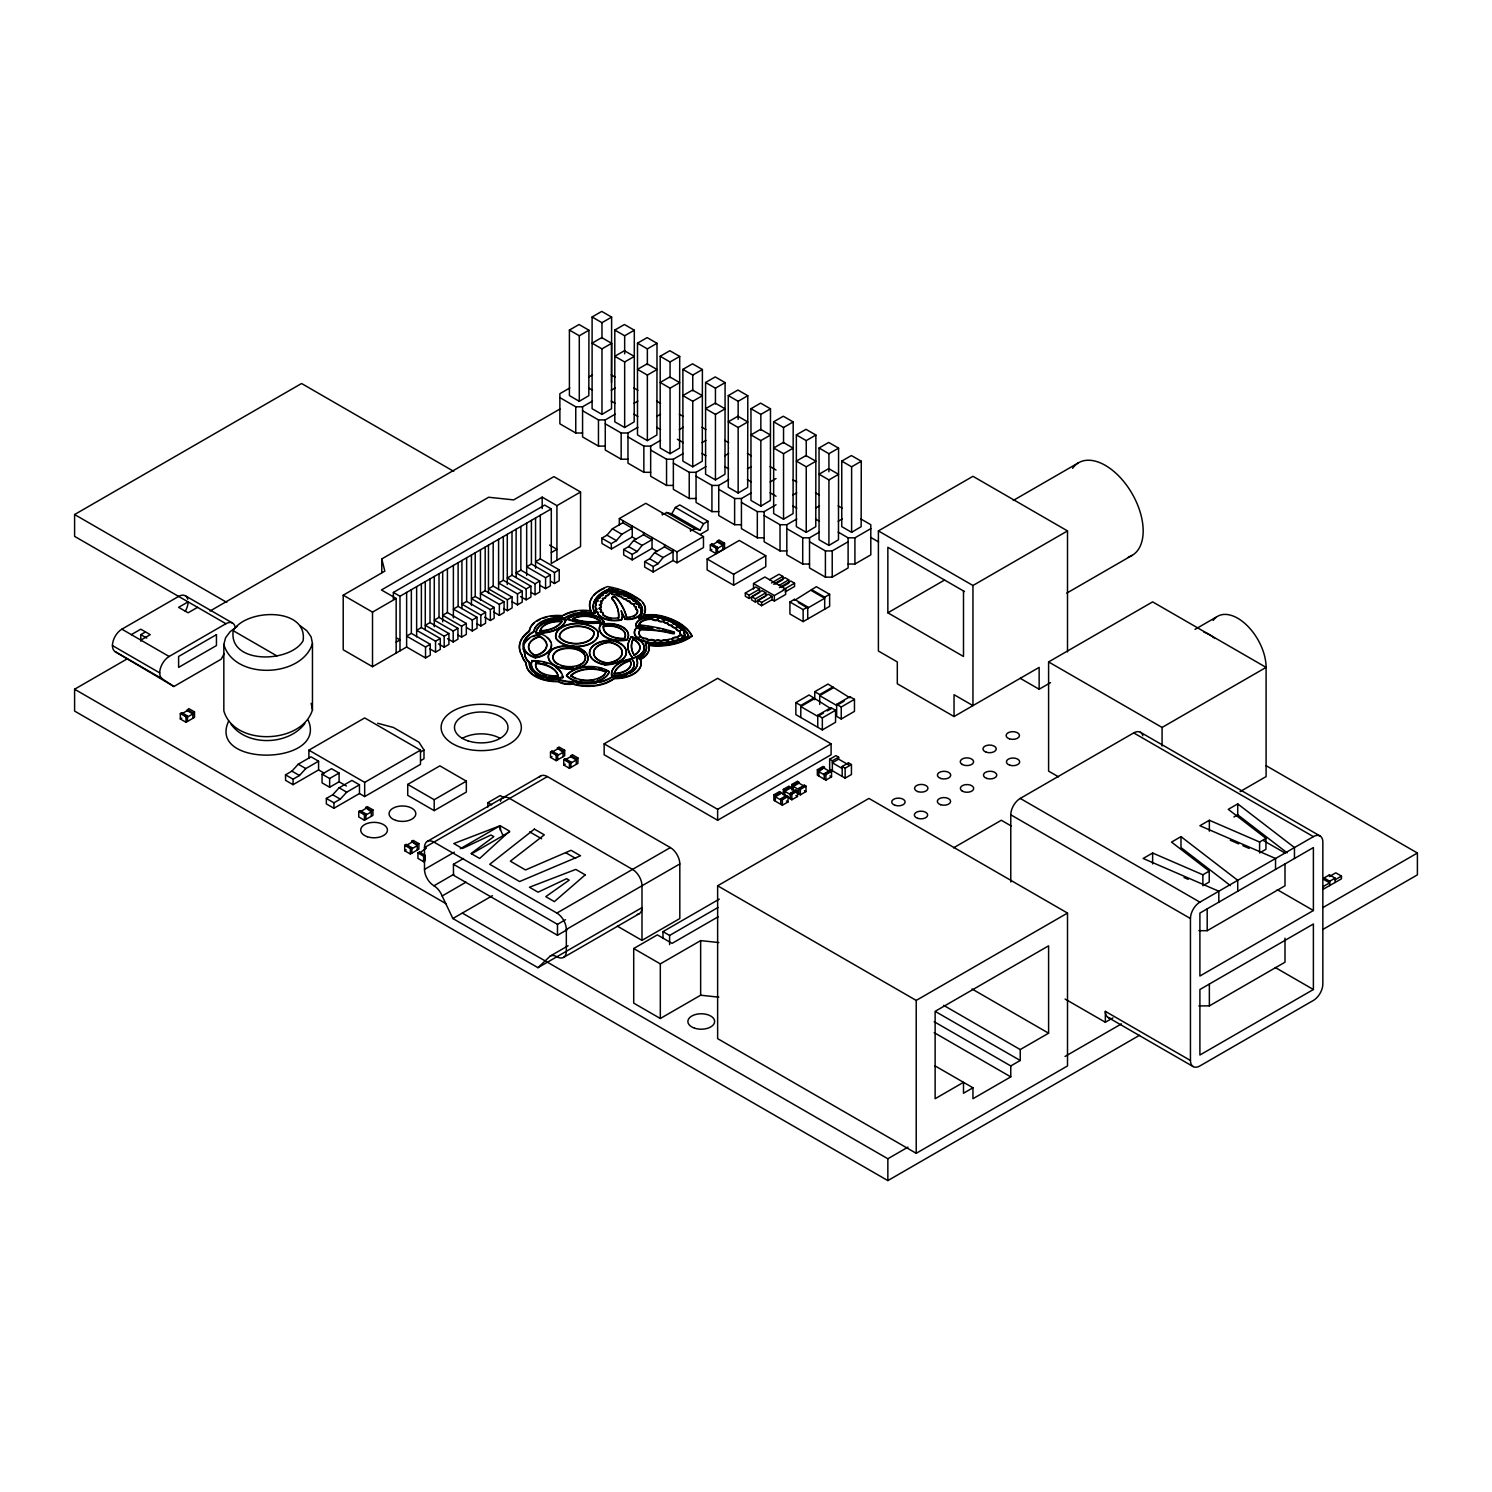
<?xml version="1.0" encoding="UTF-8"?>
<svg xmlns="http://www.w3.org/2000/svg" width="1492" height="1492" viewBox="0 0 1492 1492"><rect width="100%" height="100%" fill="white"/><g stroke="black" fill="none" stroke-linecap="round" stroke-linejoin="round"><path stroke-width="1.5" d="M588.93 330.217L588.818 395.66L579.288 401.292L569.403 395.585L569.403 330.068L579.045 324.51L588.93 330.217L579.288 335.775L569.403 330.068M611.515 382.549L611.627 317.106L601.742 311.399L592.1 316.975L592.1 408.696L601.966 414.403L611.515 408.752L611.627 343.309L601.742 337.602L592.1 343.179L601.966 348.886L611.627 343.309M634.324 330.217L634.193 421.863L624.663 427.495L614.797 421.807L614.797 330.068L624.439 324.51L634.324 330.217L624.663 335.775L614.797 330.068M657.002 343.309L656.89 434.974L647.36 440.606L637.494 434.899L637.494 343.179L647.136 337.602L657.002 343.309L647.36 348.886L637.494 343.179M679.699 356.42L679.587 448.066L670.057 453.699L660.191 448.01L660.191 356.29L669.833 350.713L679.699 356.42L670.057 361.978L660.191 356.29M702.396 369.512L702.284 461.177L692.754 466.81L682.888 461.103L682.888 369.382L692.53 363.824L702.396 369.512L692.754 375.089L682.888 369.382M725.093 382.623L724.981 474.269L715.451 479.902L705.585 474.214L705.585 382.493L715.227 376.916L725.093 382.623L715.451 388.181L705.585 382.493M747.79 395.716L747.678 487.38L738.148 493.013L728.283 487.306L728.283 395.585L737.925 390.027L747.79 395.716L738.148 401.292L728.283 395.585M770.487 408.827L770.376 500.473L760.845 506.124L750.961 500.417L750.961 408.696L760.622 403.12L770.487 408.827L760.845 414.403L750.961 408.696M793.185 421.938L793.073 513.584L783.542 519.216L773.658 513.528L773.658 421.788L783.3 416.231L793.185 421.938L783.542 427.495L773.658 421.788M815.882 435.03L815.77 526.695L806.24 532.327L796.355 526.62L796.355 434.899L805.997 429.323L815.882 435.03L806.24 440.606L796.355 434.899M838.579 448.141L838.467 539.787L828.918 545.419L819.052 539.731L819.052 448.01L828.694 442.434L838.579 448.141L828.918 453.699L819.052 448.01M861.276 461.233L861.145 526.695L851.615 532.327L841.749 526.62L841.749 461.103L851.391 455.545L861.276 461.233L851.615 466.81L841.749 461.103M293.047 784.68L293.085 779.197L299.463 775.504L305.804 768.567L318.579 761.2L318.579 769.928L293.047 784.68L285.587 780.372L285.513 774.833L291.91 771.14L298.251 764.202L311.007 756.836L318.579 761.2M636.842 613.827A10.91 6.304 0 0 0 637.27 610.116L637.27 609.575A3.003 1.734 0 0 1 636.152 607.002A4.401 2.536 0 0 1 634.361 603.831A4.364 2.518 0 0 1 629.922 601.276A4.868 2.797 0 0 1 626.136 599.094A6.677 3.861 0 0 1 621.306 596.296A5.744 3.32 0 0 1 616.42 594.04A3.152 1.809 0 0 1 613.268 594.264A3.152 1.809 0 0 1 611.366 592.79L609.482 593.741A6.117 3.525 0 0 1 605.528 596.39A3.059 1.753 0 0 1 602.432 598.814A3.432 1.977 0 0 1 600.418 601.724A3.618 2.089 0 0 1 599.43 605.248A3.525 2.033 0 0 1 599.318 608.755A3.749 2.163 0 0 1 600.623 612.018M300.041 625.596L306.923 630.818L311.157 636.953L312.462 643.556L312.462 709.912C301.776 744.415 233.908 746.429 223.837 710.845L223.837 644.469L225.553 637.83L230.178 631.62L237.377 626.248M233.218 630.687C228.257 664.425 290.007 663.213 303.081 640.814C308.042 607.095 246.292 608.307 233.218 630.687L276.915 655.92M312.462 643.556C301.776 678.058 233.908 680.072 223.837 644.469M224.285 653.552L221.17 659.203L173.893 686.507L115.201 651.687A13.372 7.721 -60 0 1 113.15 640.963A13.372 7.721 -60 0 1 121.878 629.176L178.611 596.427A13.372 7.721 -60 0 1 187.75 599.243M663.753 514.18L666.663 512.483L671.773 513.826L675.391 507.448L679.755 504.93L707.991 521.23L707.991 529.977L700.233 534.453M666.663 512.483L694.899 528.802L700.009 530.126L703.627 523.767L707.991 521.23M597.975 612.764L597.621 613.734A18.09 10.444 0 0 0 621.474 620.001A27.695 15.983 0 0 0 622.257 614.107M611.328 592.921L609.482 593.182A6.117 3.525 0 0 1 605.528 595.83A3.059 1.753 0 0 1 602.432 598.273A3.432 1.977 0 0 1 600.418 601.183A3.618 2.089 0 0 1 599.43 604.708A3.525 2.033 0 0 1 599.318 608.214L599.318 608.755M228.686 721.046C206.717 767.634 327.942 765.601 308.21 720.207M304.872 723.471C288.609 745.403 247.262 746.839 231.073 724.235M623.675 549.485L628.636 546.632L633.615 540.477L643.537 534.751L652.041 539.675L642.12 545.401L637.159 551.536L632.198 554.409L623.675 549.485L623.675 554.949L632.198 559.873L652.041 548.403L657.394 551.481M644.675 561.607L649.635 558.754L654.596 552.6L664.518 546.874L673.041 551.779L663.101 557.523L658.14 563.659L653.179 566.531L644.675 561.607L644.675 567.072L653.179 571.977L673.041 560.526L676.995 562.801L703.478 547.527L703.478 536.598L645.794 503.308L619.329 518.582L619.329 525.147M606.983 535.18L612.391 528.783L622.798 522.778L632.254 528.243L621.847 534.248L616.438 540.645L611.235 543.648L601.78 538.183L606.983 535.18L616.438 540.645M332.735 794.77L339.113 787.795L351.888 780.428L359.46 784.792L359.46 793.539L333.928 808.272L326.356 803.908L326.356 798.444L332.735 794.77L340.307 799.134L346.685 792.177L359.46 784.792M550.194 956.092A13.372 7.721 60 0 1 556.87 956.745A13.372 7.721 60 0 0 566.326 951.299L566.326 929.46A13.372 7.721 60 0 0 556.87 913.067L433.948 842.103A13.372 7.721 60 0 0 424.493 847.568L424.493 869.407A13.372 7.721 60 0 0 433.948 885.782A13.372 7.721 60 0 1 442.136 895.965L452.859 918.531L537.959 967.674L550.194 956.092L568.098 945.742M624.775 618.098L622.686 614.07L625.148 619.311A13.204 7.628 0 0 0 640.945 610.191L640.945 609.65A4.103 2.369 0 0 0 638.893 606.89A4.849 2.797 0 0 0 636.189 603.346A4.7 2.723 0 0 0 632.776 600.306A3.954 2.275 0 0 0 628.412 597.788A5.147 2.965 0 0 0 623.973 595.233A4.998 2.872 0 0 0 618.732 593.518A5.353 3.096 0 0 0 613.007 591.839A3.282 1.902 0 0 0 609.687 590.832A3.282 1.902 0 0 0 606.89 592.287A3.972 2.294 0 0 0 602.861 594.972A3.879 2.238 0 0 0 599.728 597.658A3.282 1.902 0 0 0 597.938 600.661A4.681 2.704 0 0 0 596.278 604.316A7.516 4.345 0 0 0 596.837 609.016A3.376 1.958 0 0 0 597.882 612.279L597.621 613.734M235.027 626.547A13.372 7.721 -60 0 0 225.907 623.712L74.6 536.374L74.6 514.535L301.552 383.5L453.736 471.36M592.1 316.975L601.966 322.682L611.627 317.106M131.333 634.641L140.789 629.176L150.244 634.641L140.789 640.105M140.789 641.187L140.789 634.641L144.78 632.347M569.795 387.957L559.873 393.702L559.873 423.821L575.763 432.997L582.57 432.997M588.519 377.159L592.492 374.865M197.541 607.337L188.085 612.802L178.611 607.337L188.085 601.873A13.372 7.721 -60 0 1 185.306 611.198M624.663 361.978L634.324 356.42L624.439 350.713L614.797 356.29L624.663 361.978L624.663 427.495M1139.534 1035.28L887.852 1180.601L74.6 711.069L74.6 689.229L126.615 659.203M210.074 611.011L559.929 409.032M559.873 397.618L575.763 406.794L582.57 406.794L592.492 401.068M611.216 390.251L615.189 387.957M647.36 375.089L657.002 369.512L647.136 363.824L637.494 369.382L647.36 375.089L647.36 440.606M173.893 686.507L162.479 678.972A13.372 7.721 -60 0 1 160.427 668.267A13.372 7.721 -60 0 1 169.156 656.48L225.907 623.712M582.57 410.729L598.46 419.905L605.267 419.905L615.189 414.161M633.913 403.362L637.886 401.068M670.057 388.181L679.699 382.623L669.833 376.916L660.191 382.493L670.057 388.181L670.057 453.699M381.784 572.574L381.784 558.922L488.649 497.246L513.64 499.895L553.942 476.638L580.556 492.006L580.556 546.594L551.294 563.491L551.294 508.903L544.673 505.079L393.366 592.436L393.366 599.318M430.255 644.283L425.537 647.024L406.626 636.096L411.344 633.373L430.255 644.283L430.255 655.212L425.537 657.935L406.626 647.024L372.515 666.7L343.216 649.785L343.216 595.177L384.824 571.156L381.784 558.922M605.267 423.821L621.157 432.997L627.964 432.997L637.886 427.272M656.611 416.454L660.583 414.161M692.754 401.292L702.396 395.716L692.53 390.027L682.888 395.585L692.754 401.292L692.754 466.81M580.556 492.006L556.926 505.639L542.193 497.134L381.43 589.955L396.163 598.46L396.163 653.048M183.684 714.855L187.47 717.037L192.878 713.922L187.209 710.64L188.831 708.607L194.501 711.889L194.501 717.354L185.996 722.259L180.327 718.995L180.327 713.53L181.8 712.672L187.47 715.955L187.47 721.419M187.209 710.64L181.8 713.773L181.8 712.672M627.964 436.932L643.854 446.108L650.661 446.108L660.583 440.364M679.308 429.565L683.28 427.272M180.327 718.995L181.8 718.137M180.327 713.53L185.996 716.794L187.47 715.955M187.209 709.558L192.878 712.822L194.501 711.889M343.216 595.177L372.515 612.112L396.163 598.46M393.366 592.436L399.987 596.259L551.294 508.903M715.451 414.403L725.093 408.827L715.227 403.12L705.585 408.696L715.451 414.403L715.451 479.902M650.661 450.043L666.551 459.2L673.358 459.2L683.28 453.475M702.005 442.658L705.977 440.364M738.148 427.495L747.79 421.938L737.925 416.231L728.283 421.788L738.148 427.495L738.148 493.013M396.163 642.138L399.987 639.919L396.685 638.017M440.289 638.501L421.378 627.572L416.641 630.314L435.552 641.224L440.289 638.501L440.289 649.412L435.552 652.153L429.882 648.871M448.924 633.522L430.013 622.593L425.276 625.316L444.187 636.245L448.924 633.522L448.924 644.432L444.187 647.155L438.517 643.891M457.932 628.318L439.021 617.39L434.284 620.131L453.195 631.041L457.932 628.318L457.932 639.229L453.195 641.97L447.525 638.688M466.325 623.47L447.413 612.559L442.676 615.282L461.587 626.192L466.325 623.47L466.325 634.398L461.587 637.121L457.802 634.939M477.03 617.296L458.119 606.367L453.381 609.109L472.293 620.019L477.03 617.296L477.03 628.207L472.293 630.948L466.623 627.666M485.553 612.354L466.642 601.444L461.923 604.167L480.834 615.096L485.553 612.354L485.553 623.283L480.834 626.006L477.048 623.824M494.132 607.412L475.221 596.483L471.435 598.684L490.346 609.594L494.132 607.412L494.132 618.322L490.346 620.504L484.676 617.24M504.091 601.668L485.18 590.739L480.461 593.48L499.372 604.391L504.091 601.668L504.091 612.578L499.372 615.319L493.684 612.037M512.092 597.042L493.181 586.114L488.462 588.855L507.373 599.765L512.092 597.042L512.092 607.953L507.373 610.694L503.587 608.512M522.237 591.186L503.326 580.276L498.589 582.999L517.5 593.928L522.237 591.186L522.237 602.115L517.5 604.838L511.831 601.556M530.91 586.169L511.998 575.259L507.28 577.982L526.191 588.911L530.91 586.169L530.91 597.098L526.191 599.821L520.522 596.558M539.768 581.059L520.857 570.149L516.12 572.872L535.031 583.801L539.768 581.059L539.768 591.988L535.031 594.711L531.245 592.529M550.324 574.98L531.413 564.051L526.676 566.792L545.587 577.702L550.324 574.98L550.324 585.89L545.587 588.631L539.918 585.349M559.22 569.832L540.309 558.922L535.572 561.645L554.483 572.555L559.22 569.832L559.22 580.761L554.483 583.484L550.716 581.302M551.294 552.581L556.926 549.317L549.56 545.065M673.358 463.135L689.229 472.311L696.055 472.311L705.977 466.586M724.702 455.769L728.674 453.475M760.845 440.606L770.487 435.03L760.622 429.323L750.961 434.899L760.845 440.606L760.845 506.124M696.055 476.246L711.926 485.422L718.734 485.422L728.674 479.678M747.399 468.88L751.371 466.586M601.78 538.183L602.003 543.536L611.459 548.981L632.254 536.971L636.021 539.153M783.542 453.699L793.185 448.141L783.3 442.434L773.658 448.01L783.542 453.699L783.542 519.216M718.734 489.339L734.623 498.514L741.431 498.514L751.371 492.789M770.096 481.972L776.045 478.54M308.9 758.253L308.9 750.159L364.682 717.932L420.483 750.159L420.483 764.352L364.682 796.56L359.46 793.539M691.99 530.481L694.899 528.802M806.24 466.81L815.882 461.233L805.997 455.545L796.355 461.103L806.24 466.81L806.24 532.327M619.329 518.582L676.995 551.891L703.478 536.598M741.431 502.45L757.321 511.625L764.128 511.625L776.045 504.744M792.793 495.083L796.765 492.789M713.717 546.184L717.503 548.366L722.911 545.233L717.242 541.969L718.864 539.936L724.534 543.219L724.534 548.664L716.029 553.588L710.341 550.306L710.341 544.841L711.833 544.002L717.503 547.266L717.503 552.73M717.242 541.969L711.833 545.084L711.833 544.002M828.918 479.902L838.579 474.344L828.694 468.637L819.052 474.214L828.918 479.902L828.918 545.419M322.067 774.143L331.522 768.678L339.094 773.043L339.094 781.771L329.639 787.235L322.067 782.871L322.067 774.143L329.639 778.507L339.094 773.043M710.341 550.306L711.833 549.448M710.341 544.841L716.029 548.123L717.503 547.266M717.242 540.869L722.911 544.151L724.534 543.219M707.133 558.996L739.286 540.44L765.769 555.733L765.769 566.643L733.616 585.2L707.133 569.925L707.133 558.996L733.616 574.289L765.769 555.733M764.128 515.542L780.018 524.718L786.825 524.718L796.765 518.992M815.471 508.175L819.444 505.881M308.9 750.159L364.682 782.367L420.483 750.159M420.688 751.912L423.989 749.991L418.954 742.214L393.422 727.481L377.663 723.247M326.356 798.444L333.928 802.808L340.307 799.134M420.688 760.64L423.989 758.738L423.989 749.991M786.825 528.653L802.715 537.829L809.522 537.829L819.444 532.085M838.168 521.286L842.141 518.992M360.225 810.66L365.894 815.024L371.303 811.909L365.633 807.526L367.256 806.594L372.925 809.876L372.925 815.341L364.421 820.246L358.751 816.963L358.751 811.517L360.225 810.66L365.894 813.942L365.894 819.388M753.516 589.004L753.516 583.54L764.874 576.994L785.669 589.004L785.669 594.45L774.329 601.015L772.054 599.691L761.647 605.696L757.861 603.514L757.861 600.25L768.268 594.245L772.054 596.427L772.054 599.691M360.225 811.741L365.633 808.627M407.726 784.419L439.879 765.862L466.343 781.155L466.343 792.065L434.191 810.641L407.726 795.348L407.726 784.419L434.191 799.712L466.343 781.155M745.329 593.014L755.735 587.009L759.521 589.191L759.521 592.455L749.115 598.46L745.329 596.278L745.329 593.014L749.115 595.196L759.521 589.191M769.555 579.698L779.029 574.233L782.796 576.416L782.796 579.698L775.243 584.062M358.751 811.517L364.421 814.781L365.894 813.942M365.633 807.526L371.303 810.809L372.925 809.876M771.457 582.98L782.796 576.416M650.158 616.308A22.38 12.924 0 0 0 638.688 618.471L638.688 617.93A26.875 15.517 0 0 0 633.988 598.74A40.769 23.536 0 0 0 608.811 589.06A36.703 21.205 0 0 0 595.01 613.007A28.273 16.319 0 0 0 564.61 617.93A25.177 14.528 0 0 0 533.931 631.377A34.279 19.788 0 0 0 524.625 651.911A30.53 17.624 0 0 0 529.511 662.355A27.266 15.741 0 0 0 558.922 679.326A26.744 15.442 0 0 0 573.338 681.639A33.757 19.489 0 0 0 610.433 677.76L612.41 676.622A24.208 13.969 0 0 0 636.58 658.904A25.401 14.678 0 0 0 645.495 643.201A41.925 24.208 0 0 0 688.558 635.629L688.558 636.17A41.925 24.208 0 0 1 679.662 640.683M599.318 682.459A33.757 19.489 0 0 0 610.433 678.3L612.41 676.622M751.632 596.651L762.039 590.645L765.806 592.828L765.806 596.091L755.418 602.097L751.632 599.915L751.632 596.651L755.418 598.833L765.806 592.828M773.602 584.211L784.96 577.665L788.746 579.847L788.746 583.13L781.174 587.494M809.522 541.764L825.412 550.921L832.219 550.921L848.109 541.764M838.168 532.085L848.109 537.829L854.916 537.829L870.806 528.653M779.29 585.312L788.746 579.847M779.439 587.587L790.779 581.041L794.565 583.223L794.565 586.487L785.109 591.951M1050.499 682.683L1039.141 689.229L1039.141 667.39L954.041 716.533L897.307 683.765L897.307 661.944L878.396 651.016L878.396 530.91L972.952 476.302L1067.507 530.91L1067.507 651.911M757.861 600.25L761.647 602.432L772.054 596.427M783.225 589.769L794.565 583.223M753.516 583.54L774.329 595.55L785.669 589.004M809.522 537.829L809.522 567.967L825.412 577.143L832.219 577.143L848.109 567.967L848.109 537.829M848.109 564.032L854.916 564.032L870.806 554.856L870.806 524.718L860.865 518.992M794.49 599.336L794.49 600.418L816.385 586.692L829.627 594.338L829.627 606.349L803.144 621.623L789.921 613.977L789.921 601.966L794.49 599.336L807.731 606.983L807.731 618.993M557.654 755.437L563.062 752.322L557.393 747.958L559.015 747.007L564.685 750.289L564.685 755.754L556.18 760.659L550.511 757.377L550.511 751.931L551.984 751.073L557.654 754.355L557.654 759.801M551.984 751.073L551.984 752.154L557.393 749.04M789.921 601.966L803.144 609.613L807.731 606.983M811.443 589.545L824.684 597.173L829.627 594.338M550.511 757.377L551.984 756.537M550.511 751.931L556.18 755.194L557.654 754.355M557.393 747.958L563.062 751.222L564.685 750.289M411.848 848.799L417.256 845.684L411.587 841.302L413.209 840.369L418.879 843.651L418.879 849.097L410.375 854.021L404.705 850.738L404.705 845.274L406.178 844.435L411.848 847.698L411.848 853.163M411.587 842.402L406.178 845.516L406.178 844.435M404.705 850.738L406.178 849.899M487.884 807.041L487.884 802.677L500.174 795.572L503.96 797.754M567.109 760.901L570.895 763.083L576.304 759.969L570.634 756.686L572.257 754.654L577.926 757.936L577.926 763.382L569.422 768.305L563.752 765.023L563.752 759.559L565.226 758.719L570.895 761.983L570.895 767.447M404.705 845.274L410.375 848.556L411.848 847.698M411.587 841.302L417.256 844.584L418.879 843.651M1013.273 500.454L1078.585 462.744M570.634 756.686L565.226 759.801L565.226 758.719M427.253 841.432L540.738 775.915M563.752 765.023L565.226 764.184M563.752 759.559L569.422 762.841L570.895 761.983M570.634 755.586L576.304 758.868L577.926 757.936M424.493 847.568L547.415 776.586L670.356 847.568A13.372 7.721 60 0 1 679.811 863.943L679.811 918.531L641.989 940.37L617.39 926.178M604.148 743.837L717.633 678.319L831.1 743.837L831.1 754.747L717.633 820.264L604.148 754.747L604.148 743.837L717.633 809.335L831.1 743.837M417.928 852.92L419.42 852.081L425.089 855.345L425.089 860.809L423.616 861.667L417.928 858.385L417.928 852.92L423.616 856.203L425.089 855.345M426.451 848.015L419.42 853.163L419.42 852.081M424.493 869.407L454.351 852.156M460.319 848.706L500.137 825.729L509.593 831.175L479.659 858.478L471.062 853.517L493.833 836.639L490.999 834.998L462.389 848.519L453.81 843.558L500.137 825.729A13.372 7.721 60 0 0 502.897 835.035M964.485 591.541L887.852 547.284L887.852 612.802L944.585 580.034M567.501 929.479L557.486 935.26L453.456 875.207L453.456 864.297L463.49 858.497M471.509 853.872L509.63 831.865M433.948 885.782L453.848 874.275M878.396 530.91L972.952 585.498L1067.507 530.91M442.136 895.965L466.026 882.164M795.851 702.62L809.093 694.992L830.988 708.719L830.988 707.637L835.557 710.267L835.557 722.277L822.334 729.924L795.851 714.631L795.851 702.62L800.794 705.474L814.017 697.846M814.763 699.711L814.763 691.71L828.004 684.063L849.899 697.808L849.899 696.708L854.468 699.356L854.468 711.367L841.246 719.013L836.658 716.365L836.658 704.355L849.899 696.708M814.763 691.71L819.705 694.563L832.946 686.917M814.017 698.927L800.794 706.574L817.747 716.365M832.946 688.017L819.705 695.645L836.658 705.436L844.23 701.072M452.859 918.531L492.397 895.704M817.747 727.275L817.747 715.265L830.988 707.637M819.63 715.265L823.416 713.083M827.202 710.901L830.988 708.719M817.747 715.265L822.334 717.913L835.557 710.267M836.658 704.355L841.246 707.003L854.468 699.356M1066.78 593.107L1132.092 555.397M556.87 913.067L670.356 847.568M829.664 759.26L835.949 755.623L838.635 757.171L838.635 759.148L848.482 764.837L848.482 762.841L851.447 764.557L851.447 774.497L845.143 778.134L829.664 769.182L829.664 759.26L832.35 760.808L838.635 757.171M780.745 804.281L780.745 798.817L786.415 795.553L788.056 796.486L788.056 801.95L782.367 805.214L773.863 800.309L773.863 794.844L779.533 791.581L791.823 799.768L797.511 796.486L797.511 791.021L795.87 790.089L790.2 793.371L790.2 798.817M783.319 794.844L783.319 789.38L788.988 786.116L790.462 788.056L784.792 791.338L790.2 794.453L793.986 792.271M791.823 789.939L791.823 784.475L797.511 781.193L798.985 783.151L793.315 786.415L798.724 789.548M817.355 769.741L823.043 766.459L824.517 767.317L818.847 771.681L824.255 774.796L829.925 770.432L831.548 771.364L831.548 776.828L825.878 780.111L817.355 775.187L817.355 769.741L818.847 770.581L824.517 767.317M773.863 794.844L775.336 795.702L781.006 792.42M783.319 789.38L784.792 790.238L790.462 786.974M791.823 784.475L793.315 785.333L798.985 782.05M838.635 759.148L832.35 762.785L842.178 768.473M781.006 793.52L775.336 796.784L780.745 799.917M453.456 864.297L557.486 924.35L565.505 919.706M798.724 793.912L798.724 788.447L804.393 785.184L806.016 786.116L806.016 791.581L800.346 794.844L793.315 790.779L793.315 785.333M824.255 779.16L824.255 773.714L829.925 770.432M782.647 798.817L786.415 795.553M800.607 788.447L804.393 785.184M780.745 798.817L782.367 799.768L788.056 796.486M790.2 793.371L791.823 794.303L797.511 791.021M798.724 788.447L800.346 789.38L806.016 786.116M824.255 773.714L825.878 774.646L831.548 771.364M842.178 776.418L842.178 766.478L848.482 762.841M842.178 766.478L845.143 768.193L851.447 764.557M566.326 929.46L679.811 863.943M1058.555 776.866L1048.596 771.122L1048.596 661.926L1152.626 601.873L1266.093 667.39L1266.093 776.586L1240.094 791.599M537.959 967.674L641.989 907.621A13.372 7.721 60 0 1 637.252 914.335M563.566 957.416L639.21 913.738M717.633 885.782L868.941 798.425L1067.507 913.067L1067.507 1065.941L916.219 1153.297L717.633 1038.637L717.633 885.782L916.219 1000.423L1067.507 913.067M718.808 997.16L700.643 995.22L660.322 1018.495L633.708 1003.128L633.708 948.52L657.357 934.869L672.071 943.373L718.305 916.703M662.989 938.524L662.989 931.623L719.275 899.117M1194.98 629.382L1217.677 616.271A40.116 23.163 60 0 1 1248.58 627.013A40.116 23.163 60 0 1 1266.093 667.39L1162.082 727.443L1048.596 661.926M662.989 931.623L669.61 935.447L718.025 907.49M633.708 948.52L660.322 963.888L700.643 940.613L718.808 942.552M1010.774 881.977L1010.774 814.8A13.372 7.721 -60 0 1 1020.23 798.425L1133.715 732.908A13.372 7.721 -60 0 1 1142.835 735.724M953.537 847.848L1001.318 820.264L1011.278 826.008M1237.726 891.228L1237.726 880.317L1180.993 836.639L1171.537 842.103L1209.229 871.104L1202.869 874.778L1152.626 853.014L1143.17 858.478L1218.815 891.228L1218.815 902.156M1294.459 858.478L1294.459 847.549L1237.726 803.89L1228.27 809.335L1265.962 838.355L1259.602 842.01L1209.359 820.264L1199.904 825.729L1275.548 858.478L1275.548 869.388M1233.94 816.982L1237.726 814.8L1237.726 803.89M1190.448 1060.476L1190.448 918.531A13.372 7.721 -60 0 1 1199.904 902.156L1313.389 836.639A13.372 7.721 -60 0 1 1322.844 842.103L1322.844 984.049A13.372 7.721 -60 0 1 1313.389 1000.423L1199.904 1065.941A13.372 7.721 -60 0 1 1190.448 1060.476L1105.348 1011.352L1105.348 1022.262L1112.901 1017.898M1198.859 930.691L1207.196 930.691L1285.004 885.782L1285.004 863.943M943.653 1005.347L1020.23 1049.566L1048.596 1033.191L1048.596 945.835L935.13 1011.352L935.13 1098.709L963.496 1082.315L963.496 1093.244L972.952 1087.78L972.952 1098.709L1010.774 1076.87L1010.774 1065.941L934.197 1021.722M1329.428 874.853L1329.428 876.494L1335.788 872.82L1341.457 876.102L1341.457 878.825L1323.404 889.139L1323.404 886.416L1329.708 882.891L1324.019 879.609L1324.019 877.967L1329.428 874.853L1335.116 878.135L1335.116 882.499M1324.019 877.967L1329.708 881.25L1335.116 878.135M1010.774 1065.941L1020.23 1060.476L1020.23 1049.566M1335.116 879.758L1341.457 876.102M1313.389 910.512L1199.904 976.029L1199.904 913.067L1313.389 847.568L1313.389 910.512L1277.283 889.68M462.315 913.067L887.852 1158.762L907.975 1147.124M1065.027 1056.448L1121.406 1023.904M1322.77 907.658L1417.4 853.014L1417.4 874.853L1322.77 929.497M1198.859 1005.888L1209.359 1005.888L1285.004 962.209L1285.004 938.188M1313.389 989.513L1199.904 1055.031L1199.904 989.513L1313.389 923.996L1313.389 989.513L1275.268 967.506M678.729 636.338A6.565 3.786 0 0 1 680.389 635.517L681.378 634.697A7.721 4.457 0 0 1 680.035 631.153A7.087 4.084 0 0 1 675.727 627.61A4.401 2.536 0 0 1 671.661 625.279A4.401 2.536 0 0 1 667.595 622.929A3.338 1.921 0 0 1 663.809 620.747A3.562 2.052 0 0 1 660.285 621.231A3.562 2.052 0 0 1 657.841 619.684A3.954 2.275 0 0 1 652.097 618.807A12.458 7.199 0 0 0 638.725 624.85L638.725 625.39A112.366 64.883 0 0 1 641.84 625.726M681.378 634.697L680.389 634.977A6.565 3.786 0 0 0 677.443 637.159A4.681 2.704 0 0 0 671.773 639.061A5.427 3.133 0 0 0 666.849 640.068A6.043 3.488 0 0 0 660.956 640.758A4.028 2.331 0 0 0 655.23 640.534A5.427 3.133 0 0 0 648.479 639.956A4.364 2.518 0 0 0 643.294 638.184A12.775 7.385 0 0 1 640.46 629.307L636.636 627.945A16.673 9.623 0 0 0 646.204 641.952A6.49 3.749 0 0 0 654 642.698A7.087 4.103 0 0 0 660.546 642.754A7.572 4.364 0 0 0 667.689 642.492A4.774 2.76 0 0 0 672.948 640.795A4.532 2.611 0 0 0 678.692 639.527A3.282 1.902 0 0 0 682.292 637.457A4.01 2.313 0 0 0 684.026 633.652L684.026 633.112A4.644 2.686 0 0 0 680.706 629.251A3.282 1.902 0 0 0 677.349 626.976A4.681 2.704 0 0 0 673.507 623.731A4.532 2.611 0 0 0 669.162 621.213A4.774 2.76 0 0 0 663.828 619.609A4.14 2.387 0 0 0 658.699 618.266A4.252 2.443 0 0 0 653.198 616.998A14.845 8.579 0 0 0 635.741 625.279L635.741 625.819A103.601 59.811 0 0 0 646.185 628.057M582.57 406.794L582.57 436.932L598.46 446.108L605.267 446.108M605.267 419.905L605.267 450.043L621.157 459.2L627.964 459.2M627.964 432.997L627.964 463.135L643.854 472.311L650.661 472.311M650.661 446.108L650.661 476.246L666.551 485.422L673.358 485.422M673.358 459.2L673.358 489.339L689.229 498.514L696.055 498.514M696.055 472.311L696.055 502.45L711.926 511.625L718.734 511.625M718.734 485.422L718.734 515.542L734.623 524.718L741.431 524.718M741.431 498.514L741.431 528.653L757.321 537.829L764.128 537.829M764.128 511.625L764.128 541.764L780.018 550.921L786.825 550.921M786.825 524.718L786.825 554.856L802.715 564.032L809.522 564.032M653.888 629.251L636.636 627.386A16.673 9.623 0 0 0 646.204 641.392L646.204 641.952M636.636 627.945L646.745 627.927M652.601 627.311L651.072 627.032A112.366 64.883 0 0 0 648.013 626.547M1230.303 840.238L1238.677 843.875M1242.855 845.684L1249.14 848.407M1184.033 877.538L1188.21 879.347M611.216 374.865L615.189 377.159M633.913 387.957L637.886 390.251M656.611 401.068L660.583 403.362M679.308 414.161L683.28 416.454M702.005 427.272L705.977 429.565M724.702 440.364L728.674 442.658M747.399 453.475L751.371 455.769M770.096 466.586L776.045 470.017M792.793 479.678L796.765 481.972M815.471 492.789L819.444 495.083M838.168 505.881L842.141 508.175M870.526 537.288L878.601 541.95M1266.055 765.638L1417.4 853.014M588.519 387.957L592.492 390.251M611.216 401.068L615.189 403.362M633.913 414.161L637.886 416.454M656.611 427.272L660.583 429.565M677.331 439.226L683.28 442.658M702.005 453.475L705.977 455.769M724.702 466.586L728.674 468.88M747.399 479.678L751.371 481.972M770.096 492.789L776.045 496.221M792.793 505.881L796.765 508.175M815.471 518.992L819.444 521.286M1140.392 732.236L1320.066 835.986M1133.715 732.908L1313.389 836.639M1020.23 678.319L1039.141 689.229M887.852 612.802L963.496 656.48L963.496 590.963M1263.556 840.63L1285.004 853.014M675.391 507.448L703.627 523.767M811.443 590.627L824.684 598.273L807.731 608.065L798.276 602.6M671.773 513.826L700.009 530.126M633.615 540.477L642.12 545.401M654.596 552.6L663.101 557.523M612.391 528.783L621.847 534.248M628.636 546.632L637.159 551.536M649.635 558.754L658.14 563.659M1020.23 798.425L1199.904 902.156M1010.774 814.8L1190.448 918.531M824.517 768.399L829.925 771.532M829.925 775.896L831.548 776.828M798.985 783.151L804.393 786.265M804.393 790.629L806.016 791.581M790.462 788.056L795.87 791.189L795.87 790.089M795.87 795.553L797.511 796.486M786.415 800.999L788.056 801.95M1108.108 1017.469L1193.208 1066.612M1065.101 999.043L1105.348 1022.262M972.019 988.972L1048.596 1033.191M551.984 752.154L555.77 754.355M74.6 514.535L226.784 602.395M935.596 1011.613L1020.23 1060.476M185.306 595.756L232.584 623.059M934.197 1032.651L1010.774 1076.87M487.884 802.677L491.67 804.859M529.66 831.846L541.652 838.784M565.654 852.641L575.67 858.404M934.663 1065.68L972.952 1087.78M140.789 634.641L146.775 638.091M121.878 629.176L169.156 656.48M112.422 645.551L159.7 672.855M115.201 651.687L162.479 678.972M318.579 769.928L324.118 773.136M339.094 781.771L346.405 786.004M298.251 764.202L305.804 768.567M339.113 787.795L346.685 792.177M291.91 771.14L299.463 775.504M285.513 774.833L293.085 779.197M74.6 689.229L446.239 903.798M641.429 637.532A12.775 7.385 0 0 1 640.46 629.848L640.46 629.307A75.551 43.622 0 0 1 672.034 633.056L674.048 633.279L674.421 632.104A112.366 64.883 0 0 0 654.111 627.032L651.072 626.491A112.366 64.883 0 0 0 638.725 624.85M640.46 629.848A75.551 43.622 0 0 1 672.034 633.596L674.048 633.82L674.421 632.645A112.366 64.883 0 0 0 668.808 630.967M1237.726 814.8L1287.148 852.846M1230.415 885.595L1180.993 847.568L1180.993 836.639M621.231 611.198L622.071 613.249M621.474 620.001L621.474 619.46A27.695 15.983 0 0 0 622.089 612.839L622.686 614.611M621.231 610.657L622.071 613.044M311.157 703.31L312.462 709.912M611.235 543.648L611.459 548.981M1329.708 881.25L1329.708 885.614M1265.962 838.355L1265.962 849.265L1259.602 852.939L1259.602 842.01M1209.359 820.264L1209.359 831.175M1209.359 984.049L1209.359 1005.888M1209.229 871.104L1209.229 882.033L1202.869 885.688L1202.869 874.778M1207.196 908.87L1207.196 930.691M1162.082 727.443L1162.082 746.037M1152.626 853.014L1152.626 863.943M972.952 585.498L972.952 705.604L954.041 694.694L954.041 716.533M916.219 1000.423L916.219 1153.297M887.852 1158.762L887.852 1180.601M854.916 537.829L854.916 564.032M851.615 466.81L851.615 532.327M845.143 768.193L845.143 778.134M841.246 707.003L841.246 719.013M832.35 760.808L832.35 770.749M832.219 550.921L832.219 577.143M828.918 453.699L828.918 471.77M825.878 774.646L825.878 780.111M825.412 550.921L825.412 577.143M824.684 597.173L824.684 609.202M822.334 717.913L822.334 729.924M819.705 694.563L819.705 704.392M818.847 770.581L818.847 776.045M806.24 440.606L806.24 456.421M803.144 609.613L803.144 621.623M802.715 537.829L802.715 564.032M800.794 705.474L800.794 717.484M800.346 789.38L800.346 794.844M791.823 794.303L791.823 799.768M784.792 790.238L784.792 795.702M783.542 427.495L783.542 443.31M782.367 799.768L782.367 805.214M780.018 524.718L780.018 550.921M775.336 795.702L775.336 801.167M774.329 595.55L774.329 601.015M761.647 602.432L761.647 605.696M760.845 414.403L760.845 430.2M757.321 511.625L757.321 537.829M755.418 598.833L755.418 602.097M749.115 595.196L749.115 598.46M738.148 401.292L738.148 419.364M734.623 498.514L734.623 524.718M733.616 574.289L733.616 585.2M722.911 544.151L722.911 549.615M717.633 809.335L717.633 820.264M716.029 548.123L716.029 553.588M715.451 388.181L715.451 403.996M711.926 485.422L711.926 511.625M700.643 940.613L700.643 995.22M692.754 375.089L692.754 390.904M643.276 615.263A27.919 16.114 0 0 1 660.341 615.599A53.152 30.679 0 0 1 691.952 635.704L691.952 636.245A43.193 24.935 0 0 1 648.647 645.495A25.905 14.957 0 0 1 640.273 659.669A26.147 15.088 0 0 1 614.163 678.655A32.19 18.575 0 0 1 572.704 684.101A14.416 8.318 0 0 1 558.195 681.676A30.754 17.755 0 0 1 526.228 663.231A35.193 20.31 0 0 1 522.051 655.715L522.051 655.174A42.317 24.431 0 0 1 529.343 630.948A28.404 16.393 0 0 1 562.447 615.655A28.124 16.226 0 0 1 591.112 610.918A36.89 21.298 0 0 1 607.617 586.58A56.938 32.88 0 0 1 635.834 597.173A27.509 15.871 0 0 1 643.276 615.263L643.276 615.823A27.919 16.114 0 0 1 660.341 616.14A53.152 30.679 0 0 1 691.952 636.245M690.535 529.138L690.535 531.32M689.229 472.311L689.229 498.514M685.108 635.443L680.389 635.517M684.026 633.112A4.01 2.313 0 0 1 682.292 636.916L682.292 637.457M680.706 629.251L680.706 629.792A4.644 2.686 0 0 1 684.026 633.652M680.035 631.153L680.035 631.694A7.721 4.457 0 0 0 681.061 634.995M682.292 636.916A3.282 1.902 0 0 1 678.692 638.986L678.692 639.527M677.349 626.976L677.349 627.517A4.681 2.704 0 0 0 675.279 624.663M677.443 637.159L677.443 637.718A4.681 2.704 0 0 0 674.477 637.849M676.995 551.891L676.995 562.801M675.727 627.61L675.727 628.169A7.087 4.084 0 0 0 680.035 631.694M673.507 623.731L673.507 624.271A4.681 2.704 0 0 1 674.123 624.346M673.041 549.597L673.041 560.526M678.692 638.986A4.532 2.611 0 0 1 672.948 640.255L672.948 640.795M671.661 625.279L671.661 625.819A4.401 2.536 0 0 0 675.727 628.169M670.057 361.978L670.057 377.793M669.61 935.447L669.61 944.641M667.875 640.087L667.689 641.952A7.572 4.364 0 0 1 660.546 642.194A7.087 4.103 0 0 1 654 642.157A6.49 3.749 0 0 1 646.204 641.392M667.595 622.929L667.595 623.47A4.401 2.536 0 0 0 671.661 625.819M667.689 642.492L667.689 641.952A4.774 2.76 0 0 0 672.948 640.255M666.849 640.068L666.849 640.609A6.043 3.488 0 0 0 662.262 640.795M666.551 459.2L666.551 485.422M664.518 544.692L664.518 546.874M663.809 620.747L663.809 621.287A3.338 1.921 0 0 0 667.595 623.47M662.299 512.819L662.299 515.02M660.956 641.299L660.546 642.754M660.322 963.888L660.322 1018.495M638.688 617.93A22.38 12.924 0 0 1 658.737 616.532L658.737 617.073A47.315 27.322 0 0 1 688.558 636.17M657.841 619.684L657.841 620.224A3.562 2.052 0 0 0 660.285 621.772A3.562 2.052 0 0 0 663.809 621.287M653.179 566.531L653.179 571.977M653.198 616.998L653.198 617.557A14.845 8.579 0 0 0 651.072 617.427M652.041 537.474L652.041 548.403M652.097 618.807L652.097 619.348A12.458 7.199 0 0 0 638.725 625.39M651.034 628.356L652.321 629.046A103.601 59.811 0 0 1 650.792 628.822M691.952 635.704A43.193 24.935 0 0 1 648.647 644.954L648.647 645.495M648.479 639.956L648.479 640.516A5.427 3.133 0 0 1 654.783 640.833M647.36 348.886L647.36 364.701M645.495 643.201L645.495 643.742A25.401 14.678 0 0 1 636.58 659.445A24.208 13.969 0 0 1 629.699 673.452M643.854 446.108L643.854 472.311M643.537 532.569L643.537 534.751M643.294 638.184L643.294 638.725A4.364 2.518 0 0 1 648.479 640.516M641.989 940.37L641.989 885.782A13.372 7.721 60 0 0 632.515 869.407L509.593 798.425A13.372 7.721 60 0 0 500.454 801.241M640.683 636.842L636.674 637.569M648.647 644.954A25.905 14.957 0 0 1 640.273 659.128L640.273 659.669M638.893 606.89L638.893 607.43A4.103 2.369 0 0 1 640.945 610.191M636.189 603.346L636.189 603.906A4.849 2.797 0 0 1 638.893 607.43M636.152 607.002L636.152 607.542A3.003 1.734 0 0 0 637.27 610.116M635.834 597.173L635.834 597.714A27.509 15.871 0 0 1 639.751 600.12M634.361 603.831L634.361 604.391A4.401 2.536 0 0 0 636.152 607.542M634.268 654.969L634.268 655.417A18.389 10.612 0 0 0 633.018 639.434L633.018 639.005A45.842 26.464 0 0 0 634.268 654.969A18.389 10.612 0 0 0 633.018 639.005M633.988 598.74L633.988 599.28A26.875 15.517 0 0 1 638.688 618.471M632.962 657.935L632.962 658.364A19.974 11.526 0 0 0 644.264 647.435A19.974 11.526 0 0 0 631.265 637.159L631.265 636.73A19.974 11.526 0 0 1 644.264 647.006A19.974 11.526 0 0 1 632.962 657.935A42.858 24.749 0 0 1 631.265 636.73M632.254 526.061L632.254 536.971M632.198 554.409L632.198 559.873M631.638 658.699L631.638 659.128A19.265 11.115 0 0 1 630.724 671.064A19.265 11.115 0 0 1 611.627 675.634L611.627 675.205A27.341 15.797 0 0 1 631.638 658.699A19.265 11.115 0 0 1 630.724 670.617A19.265 11.115 0 0 1 611.627 675.205M630.034 660.415L630.034 660.844A16.99 9.81 0 0 1 614.219 673.769L614.219 673.321A32.078 18.519 0 0 1 630.034 660.415A16.99 9.81 0 0 1 614.219 673.321M629.922 601.276L629.922 601.817A4.364 2.518 0 0 0 634.361 604.391M628.412 597.788L628.412 598.329A3.954 2.275 0 0 1 631.638 599.001M624.439 610.526A109.065 62.981 0 0 1 626.64 617.315L626.64 617.856A10.91 6.304 0 0 0 629.885 617.576M626.696 639.732L626.696 640.161A20.888 12.048 0 0 1 605.51 637.215A20.888 12.048 0 0 1 600.399 624.98L600.399 624.551A19.881 11.47 0 0 1 622.63 626.901A19.881 11.47 0 0 1 626.696 639.732A20.888 12.048 0 0 1 605.51 636.767A20.888 12.048 0 0 1 600.399 624.551M626.136 599.094L626.136 599.635A4.868 2.797 0 0 0 629.922 601.817M625.148 619.311L625.148 618.77A13.204 7.628 0 0 0 640.945 609.65M624.663 335.775L624.663 353.846M624.421 638.352L624.421 638.8A19.489 11.265 0 0 1 603.421 626.677L603.421 626.23A16.356 9.437 0 0 1 620.635 628.43A16.356 9.437 0 0 1 624.421 638.352A19.489 11.265 0 0 1 603.421 626.23M623.973 595.233L623.973 595.774A5.147 2.965 0 0 1 625.577 596.054M622.798 520.596L622.798 522.778M621.306 596.296L621.306 596.856A6.677 3.861 0 0 0 626.136 599.635M621.157 432.997L621.157 459.2M618.732 593.518L618.732 594.058A4.998 2.872 0 0 1 623.973 595.774M612.018 598.236A67.942 39.221 0 0 1 618.527 617.8L618.527 618.359A67.942 39.221 0 0 0 612.018 598.796L612.018 598.236A2.201 1.268 0 0 1 613.585 596.688A2.201 1.268 0 0 1 616.289 597.583A109.065 62.981 0 0 1 623.693 608.867L624.439 611.086A109.065 62.981 0 0 1 626.64 617.856M616.42 594.04L616.42 594.581A5.744 3.32 0 0 0 621.306 596.856M616.289 597.583L616.289 598.124A109.065 62.981 0 0 1 623.693 609.407M640.273 659.128A26.147 15.088 0 0 1 614.163 678.114L614.163 678.655M613.007 591.839L613.007 592.399A5.353 3.096 0 0 1 618.732 594.058M605.099 664.928L605.099 664.481A21.503 12.421 0 0 1 589.769 650.698A21.503 12.421 0 0 1 611.44 640.124L611.44 640.572A21.634 12.495 0 0 1 626.136 654.298A21.634 12.495 0 0 1 605.099 664.928A21.503 12.421 0 0 1 589.769 651.127A21.503 12.421 0 0 1 611.44 640.572M607.393 663.362L607.393 662.914A18.482 10.668 0 0 1 593.648 651.967A18.482 10.668 0 0 1 609.538 642.026L609.538 642.474A18.799 10.854 0 0 1 622.201 653.384A18.799 10.854 0 0 1 607.393 663.362A18.482 10.668 0 0 1 593.648 652.414A18.482 10.668 0 0 1 609.538 642.474M609.165 671.568L609.165 672.109A22.697 13.111 0 0 1 590.161 682.795A22.697 13.111 0 0 1 566.568 675.783L566.568 675.223A25.439 14.678 0 0 1 609.165 671.568A22.697 13.111 0 0 1 590.161 682.254A22.697 13.111 0 0 1 566.568 675.223M608.811 589.06L608.811 589.601A36.703 21.205 0 0 0 595.01 613.548A28.273 16.319 0 0 0 564.61 618.471A25.177 14.528 0 0 0 533.931 631.918A34.279 19.788 0 0 0 523.431 643.238M606.89 592.287L606.89 592.828A3.972 2.294 0 0 0 602.861 595.513A3.879 2.238 0 0 0 599.728 598.217A3.282 1.902 0 0 0 597.938 601.201A4.681 2.704 0 0 0 596.595 601.891M606.2 671.792L606.2 672.332A23.518 13.577 0 0 0 570.877 675.895L570.877 675.354A23.518 13.577 0 0 1 606.2 671.792A19.806 11.432 0 0 1 590.496 680.035A19.806 11.432 0 0 1 570.877 675.354M604.316 622.033L604.316 622.481A48.341 27.919 0 0 1 567.389 619.404L567.389 618.956A21 12.123 0 0 1 587.475 613.995A21 12.123 0 0 1 604.316 622.033A48.341 27.919 0 0 1 567.389 618.956M599.318 608.214A3.749 2.163 0 0 1 600.232 611.72A3.208 1.846 0 0 1 602.973 614.294L602.973 614.835A12.887 7.441 0 0 0 605.771 616.886M601.966 322.682L601.966 338.479M601.966 348.886L601.966 414.403M600.399 621.082L600.399 621.511A34.987 20.198 0 0 1 572.648 619.031L572.648 618.583A18.09 10.444 0 0 1 600.399 621.082A34.987 20.198 0 0 1 572.648 618.583M598.46 419.905L598.46 446.108M597.882 612.279L597.882 612.82A3.376 1.958 0 0 1 596.837 609.557A7.516 4.345 0 0 1 595.961 605.23M597.788 631.228L597.788 631.657A21.783 12.589 0 0 1 582.309 646.278A21.783 12.589 0 0 1 555.938 638.427L555.938 637.998A21.858 12.626 0 0 1 571.585 623.749A21.858 12.626 0 0 1 597.788 631.228A21.783 12.589 0 0 1 582.309 645.831A21.783 12.589 0 0 1 555.938 637.998M593.555 631.191L593.555 631.638A17.773 10.258 0 0 1 580.892 643.518A17.773 10.258 0 0 1 559.407 637.103L559.407 636.674A18.37 10.612 0 0 1 572.872 626.416A18.37 10.612 0 0 1 593.555 631.191A17.773 10.258 0 0 1 580.892 643.089A17.773 10.258 0 0 1 559.407 636.674M591.112 610.918L591.112 611.459A36.89 21.298 0 0 1 592.138 597.658M583.092 665.824L583.092 666.365A21.224 12.253 0 0 1 554.539 665.6A21.224 12.253 0 0 1 553.215 649.113L553.215 648.572A21.224 12.253 0 0 1 581.768 649.337A21.224 12.253 0 0 1 583.092 665.824A21.224 12.253 0 0 1 554.539 665.059A21.224 12.253 0 0 1 553.215 648.572M557.859 664.35A16.766 9.679 0 0 1 556.908 651.258L556.908 650.698A16.71 9.642 0 0 1 580.537 650.698A16.71 9.642 0 0 1 580.537 664.35L580.537 664.891A16.766 9.679 0 0 1 577.068 666.215M579.288 335.775L579.288 401.292M576.304 758.868L576.304 764.333M575.763 406.794L575.763 432.997M573.338 681.639L573.338 682.198A26.744 15.442 0 0 1 564.629 681.415M522.051 655.174A35.193 20.31 0 0 0 526.228 662.672A30.754 17.755 0 0 0 558.195 681.135A14.416 8.318 0 0 0 572.704 683.56L572.704 684.101M569.422 762.841L569.422 768.305M565.916 619.534L565.916 619.982A26.483 15.293 0 0 1 536.02 633L536.02 632.552A24.264 14.006 0 0 1 565.916 619.534A26.483 15.293 0 0 1 536.02 632.552M563.062 751.222L563.062 756.686M562.764 677.07L562.764 677.722A23.835 13.764 0 0 1 538.948 674.776A23.835 13.764 0 0 1 532.047 661.292L532.047 660.639A29.877 17.251 0 0 1 562.764 677.07A23.835 13.764 0 0 1 538.948 674.123A23.835 13.764 0 0 1 532.047 660.639M562.447 615.655L562.447 616.196A28.404 16.393 0 0 0 550.567 616.494M561.775 621.343L561.775 621.791A18.594 10.742 0 0 0 540.141 631.247L540.141 630.799A24.972 14.416 0 0 0 561.775 621.343A18.594 10.742 0 0 0 540.141 630.799M558.922 679.326L558.922 679.867A26.744 15.442 0 0 0 563.435 681.173M546.184 675.279A19.396 11.209 0 0 1 535.833 663.53L535.833 662.858A24.786 14.305 0 0 1 558.045 675.69L558.045 676.361A19.396 11.209 0 0 1 549 675.951M557.486 924.35L557.486 935.26M556.926 505.639L556.926 560.246M556.18 755.194L556.18 760.659M554.483 572.555L554.483 583.484M545.587 577.702L545.587 588.631M542.193 497.134L542.193 508.641M551.443 644.786A22.436 12.943 0 0 1 535.404 657.935L535.404 657.375A21.858 12.626 0 0 1 524.102 644.581A21.858 12.626 0 0 1 540.906 633.969L540.906 634.51A21.858 12.626 0 0 0 532.924 636.618M540.309 515.244L540.309 558.922M539.712 636.207L539.712 636.748A19.825 11.451 0 0 1 535.255 655.883L535.255 655.342A20.235 11.694 0 0 1 539.712 636.207A19.825 11.451 0 0 1 535.255 655.342M535.572 517.966L535.572 568.191M535.031 583.801L535.031 594.711M531.413 520.372L531.413 564.051M529.343 630.948L529.343 631.489A42.317 24.431 0 0 0 522.051 655.715M529.511 662.355L529.511 662.896A27.266 15.741 0 0 0 532.7 671.68M526.676 523.114L526.676 575.52M526.191 588.911L526.191 599.821M524.625 651.911L524.625 652.452A30.53 17.624 0 0 0 529.511 662.896M520.857 526.471L520.857 570.149M517.5 593.928L517.5 604.838M516.12 529.194L516.12 577.255M511.998 531.581L511.998 575.259M507.28 534.304L507.28 584.547M507.373 599.765L507.373 610.694M503.326 536.598L503.326 580.276M500.137 825.729L500.137 830.093M499.372 604.391L499.372 615.319M498.589 539.321L498.589 589.545M493.181 542.435L493.181 586.114M490.346 609.594L490.346 620.504M488.462 545.177L488.462 593.219M485.18 547.06L485.18 590.739M480.834 615.096L480.834 626.006M480.461 549.802L480.461 600.026M475.221 552.805L475.221 596.483M472.293 620.019L472.293 630.948M471.435 555.005L471.435 605.23M466.642 557.766L466.642 601.444M461.923 560.488L461.923 608.549M461.587 626.192L461.587 637.121M458.119 562.689L458.119 606.367M453.381 565.431L453.381 617.837M453.195 631.041L453.195 641.97M447.413 568.881L447.413 612.559M444.187 636.245L444.187 647.155M442.676 571.604L442.676 621.828M439.021 573.711L439.021 617.39M435.552 641.224L435.552 652.153M434.284 576.453L434.284 626.677M434.191 799.712L434.191 810.641M430.013 578.915L430.013 622.593M425.537 647.024L425.537 657.935M425.276 581.656L425.276 629.699M423.616 856.203L423.616 861.667M421.378 583.894L421.378 627.572M417.256 844.584L417.256 850.048M416.641 586.636L416.641 636.86M411.344 589.694L411.344 633.373M410.375 848.556L410.375 854.021M406.626 592.417L406.626 647.024M399.987 596.259L399.987 650.848M372.515 612.112L372.515 666.7M371.303 810.809L371.303 816.273M364.682 782.367L364.682 796.56M364.421 814.781L364.421 820.246M333.928 802.808L333.928 808.272M329.639 778.507L329.639 787.235M192.878 712.822L192.878 718.286M185.996 716.794L185.996 722.259M539.227 777.313A13.372 7.721 60 0 1 547.415 776.586M462.315 738.372A26.744 15.442 0 0 1 500.137 738.372M653.198 617.557A4.252 2.443 0 0 1 654.261 617.39M655.883 617.446A4.252 2.443 0 0 1 658.457 618.546M665.973 620.187A4.774 2.76 0 0 1 668.92 621.474M564.274 615.114A28.124 16.226 0 0 1 575.595 611.459M580.742 610.899A28.124 16.226 0 0 1 585.964 610.899M626.733 674.794A24.208 13.969 0 0 1 619.907 676.641M593.835 595.532A36.89 21.298 0 0 1 604.26 588.445M524.625 652.452A34.279 19.788 0 0 1 523.244 648.815M596.166 683.075A33.757 19.489 0 0 1 576.453 682.87M676.249 641.84A41.925 24.208 0 0 1 668.938 643.574M661.18 644.488A41.925 24.208 0 0 1 649.356 644.246M529.343 631.489A28.404 16.393 0 0 1 534.509 622.91M537.027 621.12A28.404 16.393 0 0 1 539.955 619.572M543.237 618.266A28.404 16.393 0 0 1 546.799 617.222M551.07 679.587A27.266 15.741 0 0 1 547.284 678.953M543.703 678.021A27.266 15.741 0 0 1 534.826 673.601M536.02 633A24.264 14.006 0 0 1 565.916 619.982M572.648 619.031A18.09 10.444 0 0 1 600.399 621.511M677.443 637.718A6.565 3.786 0 0 1 678.095 636.842M671.978 639.285A4.681 2.704 0 0 1 673.433 638.184M567.389 619.404A21 12.123 0 0 1 587.475 614.443A21 12.123 0 0 1 604.316 622.481M677.89 627.535A3.282 1.902 0 0 1 680.706 629.792M657.114 628.151A112.366 64.883 0 0 1 660.079 628.785M663.026 629.456A112.366 64.883 0 0 1 665.936 630.183M657.841 620.224A3.954 2.275 0 0 1 652.097 619.348M661.721 618.9A4.14 2.387 0 0 1 663.586 619.889M635.741 625.819A14.845 8.579 0 0 1 648.945 617.464M670.803 621.977A4.532 2.611 0 0 1 673.507 624.271M587.083 655.007A21.224 12.253 0 0 1 583.092 666.365M553.215 649.113A21.224 12.253 0 0 1 584.976 652.246M603.421 626.677A16.356 9.437 0 0 1 620.635 628.859A16.356 9.437 0 0 1 624.421 638.8M600.399 624.98A19.881 11.47 0 0 1 622.63 627.33A19.881 11.47 0 0 1 626.696 640.161M651.911 616.308A22.38 12.924 0 0 1 653.645 616.383M655.38 616.532A22.38 12.924 0 0 1 658.737 617.073M532.047 661.292A29.877 17.251 0 0 1 539.731 661.739M543.424 662.392A29.877 17.251 0 0 1 546.949 663.306M555.882 667.502A29.877 17.251 0 0 1 561.402 673.34M562.335 675.503A29.877 17.251 0 0 1 562.764 677.722M566.568 675.783A25.439 14.678 0 0 1 594.637 667.241M598.74 667.912A25.439 14.678 0 0 1 602.619 668.957M606.125 670.374A25.439 14.678 0 0 1 609.165 672.109M610.34 587.624A56.938 32.88 0 0 1 613.007 588.184M615.637 588.818A56.938 32.88 0 0 1 618.192 589.545M623.115 591.186A56.938 32.88 0 0 1 635.834 597.714M614.219 673.769A32.078 18.519 0 0 1 630.034 660.844M608.811 589.601A40.769 23.536 0 0 1 633.988 599.28M642.735 602.955A27.509 15.871 0 0 1 644.246 614.256M604.875 674.347A19.806 11.432 0 0 1 597.434 679.065M594.077 680.016A19.806 11.432 0 0 1 579.511 679.886M576.21 678.879A19.806 11.432 0 0 1 570.877 675.895M611.627 675.634A27.341 15.797 0 0 1 631.638 659.128M559.407 637.103A18.37 10.612 0 0 1 572.872 626.864A18.37 10.612 0 0 1 593.555 631.638M632.962 658.364A42.858 24.749 0 0 1 631.265 637.159M634.268 655.417A45.842 26.464 0 0 1 633.018 639.434M643.294 638.725A12.775 7.385 0 0 1 642.306 638.166M655.641 640.889A4.028 2.331 0 0 1 660.173 640.889M556.908 651.258A16.71 9.642 0 0 1 580.537 651.258A16.71 9.642 0 0 1 580.537 664.891M573.152 666.98A16.766 9.679 0 0 1 561.123 665.824M535.833 663.53A24.786 14.305 0 0 1 558.045 676.361M535.255 655.883A20.235 11.694 0 0 1 539.712 636.748M555.938 638.427A21.858 12.626 0 0 1 571.585 624.197A21.858 12.626 0 0 1 597.788 631.657M561.775 621.791A24.972 14.416 0 0 1 540.141 631.247M535.404 657.935A21.858 12.626 0 0 1 523.953 647.659M525.128 642.642A21.858 12.626 0 0 1 529.623 638.296M547.154 637.867A22.436 12.943 0 0 1 550.79 642.325M666.849 640.609A5.427 3.133 0 0 1 669.106 639.751M614.163 678.114A32.19 18.575 0 0 1 572.704 683.56M658.737 616.532A47.315 27.322 0 0 1 688.558 635.629M621.474 619.46A18.09 10.444 0 0 1 597.621 613.193M595.998 604.54A4.681 2.704 0 0 1 595.998 602.507M606.89 592.828A3.282 1.902 0 0 1 607.897 591.858M608.438 591.634A3.282 1.902 0 0 1 611.627 591.597M612.634 592.082A3.282 1.902 0 0 1 613.007 592.399M626.081 596.203A5.147 2.965 0 0 1 628.412 598.329M632.011 599.243A3.954 2.275 0 0 1 632.794 600.511M633.317 600.959A4.7 2.723 0 0 1 636.226 603.57M612.018 598.796A2.201 1.268 0 0 1 613.585 597.229A2.201 1.268 0 0 1 616.289 598.124M637.27 609.575A10.91 6.304 0 0 1 626.64 617.315M636.133 614.685A10.91 6.304 0 0 1 632.813 616.755M616.42 594.581A3.152 1.809 0 0 1 613.268 594.804A3.152 1.809 0 0 1 611.366 593.331M602.078 612.708A3.208 1.846 0 0 1 602.973 614.835M618.527 617.8A12.887 7.441 0 0 1 602.973 614.294M611.067 618.527A12.887 7.441 0 0 1 606.964 617.427M652.321 628.505A103.601 59.811 0 0 1 635.741 625.279M611.44 640.124A21.634 12.495 0 0 1 626.136 653.85A21.634 12.495 0 0 1 605.099 664.481M609.538 642.026A18.799 10.854 0 0 1 622.201 652.955A18.799 10.854 0 0 1 607.393 662.914M580.537 664.35A16.766 9.679 0 0 1 557.859 663.809A16.766 9.679 0 0 1 556.908 650.698M558.045 675.69A19.396 11.209 0 0 1 535.833 662.858M540.906 633.969A22.436 12.943 0 0 1 551.275 646.707A22.436 12.943 0 0 1 535.404 657.375M1110.067 1018.066A13.372 7.721 -60 0 1 1105.348 1011.352M1072.58 468.32A53.488 30.884 60 0 1 1130.283 490.626A53.488 30.884 60 0 1 1128.362 557.02M1203.82 632.067A40.116 23.163 60 0 1 1214.898 638.464M1213.164 620.448A40.116 23.163 60 0 1 1215.999 617.408M585.237 874.853L554.353 901.616L545.774 896.655L569.179 880.131L566.662 878.676L538.034 892.197L529.455 887.236L575.781 869.407L585.237 874.853M534.397 829.123L489.73 864.297L519.589 881.548L580.519 855.755L571.063 850.291L525.52 869.948L510.357 861.182L544.319 834.849L534.397 829.123M216.452 634.641L178.611 656.48L178.611 667.39L216.452 645.551L216.452 634.641M467.854 740.815A26.744 15.442 0 0 0 507.97 727.443A26.744 15.442 0 0 0 467.854 714.071A26.744 15.442 0 0 0 467.854 740.815M461.159 747.511A40.116 23.163 0 0 0 521.342 727.443A40.116 23.163 0 0 0 461.159 707.394A40.116 23.163 0 0 0 461.159 747.511M694.563 1028.174A13.372 7.721 0 0 0 714.631 1021.498A13.372 7.721 0 0 0 694.563 1014.802A13.372 7.721 0 0 0 694.563 1028.174M367.386 836.751A13.372 7.721 0 0 0 387.435 830.056A13.372 7.721 0 0 0 367.386 823.379A13.372 7.721 0 0 0 367.386 836.751M395.753 820.376A13.372 7.721 0 0 0 415.802 813.681A13.372 7.721 0 0 0 395.753 807.004A13.372 7.721 0 0 0 395.753 820.376M962.321 791.133A6.695 3.861 0 0 0 973.511 789.399A6.695 3.861 0 0 0 965.324 784.68A6.695 3.861 0 0 0 962.321 791.133M986.772 778.432A6.695 3.861 0 0 0 996.805 775.094A6.695 3.861 0 0 0 986.772 771.756A6.695 3.861 0 0 0 986.772 778.432M895.088 805.326A6.695 3.861 0 0 0 905.122 801.987A6.695 3.861 0 0 0 895.088 798.63A6.695 3.861 0 0 0 895.088 805.326M917.655 818.343A6.695 3.861 0 0 0 927.688 815.005A6.695 3.861 0 0 0 917.655 811.667A6.695 3.861 0 0 0 917.655 818.343M940.631 804.729A6.695 3.861 0 0 0 950.646 801.39A6.695 3.861 0 0 0 940.631 798.052A6.695 3.861 0 0 0 940.631 804.729M917.934 791.637A6.695 3.861 0 0 0 927.968 788.298A6.695 3.861 0 0 0 917.934 784.941A6.695 3.861 0 0 0 917.934 791.637M940.725 778.47A6.695 3.861 0 0 0 950.758 775.131A6.695 3.861 0 0 0 940.725 771.793A6.695 3.861 0 0 0 940.725 778.47M1009.487 738.857A6.695 3.861 0 0 0 1019.502 735.5A6.695 3.861 0 0 0 1009.487 732.162A6.695 3.861 0 0 0 1009.487 738.857M986.268 752.229A6.695 3.861 0 0 0 996.283 748.891A6.695 3.861 0 0 0 986.268 745.552A6.695 3.861 0 0 0 986.268 752.229M1009.711 765.191A6.695 3.861 0 0 0 1019.726 761.852A6.695 3.861 0 0 0 1009.711 758.514A6.695 3.861 0 0 0 1009.711 765.191M962.209 764.445A6.695 3.861 0 0 0 973.399 762.71A6.695 3.861 0 0 0 965.212 757.992A6.695 3.861 0 0 0 962.209 764.445"/></g></svg>
